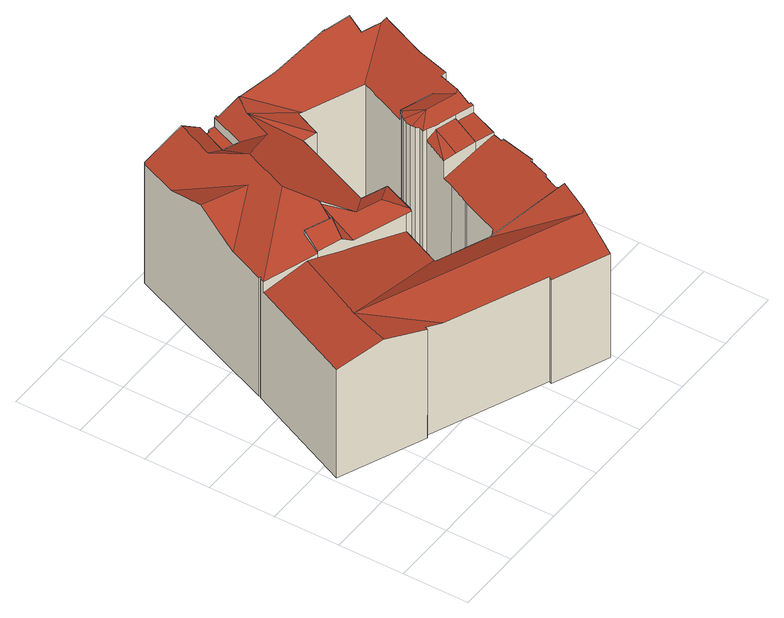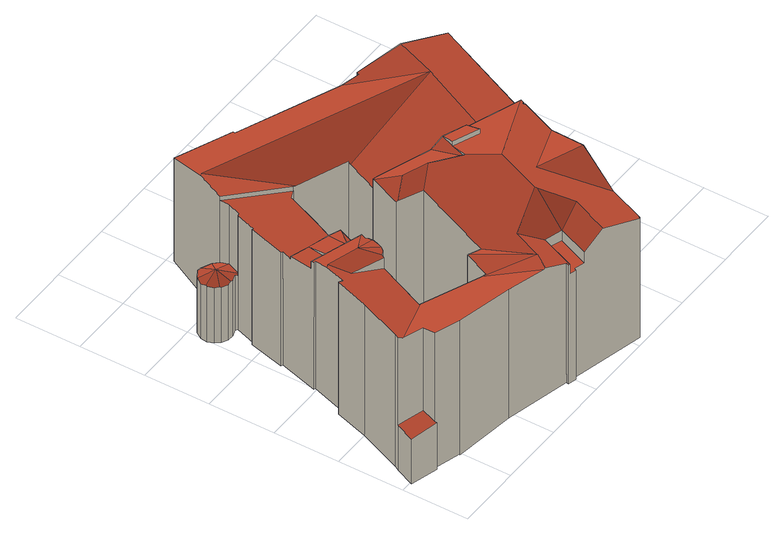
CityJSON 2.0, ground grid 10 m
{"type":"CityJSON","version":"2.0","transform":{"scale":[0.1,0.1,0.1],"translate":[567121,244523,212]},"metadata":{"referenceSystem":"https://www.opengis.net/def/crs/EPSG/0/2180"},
"CityObjects":{
"building1":{"type":"Building","attributes":{"przestNazw":"PL.PZGiK.283.BDOT10k","zrodloDach":"ALS_II","aktZrodla":"2017","roofType":"1130"},"geometry":[{"type":"Solid","lod":"2","boundaries":[[[[0,1,2,3,4,5,6,7,8,9,10,11,12,13,14,15,16,17,18,19,20,21,22,23,24,25,26,27,28,29,30,31,32,33,34,35,36,37,38,39,40,41,42,43,44,45],[46,47,48,49,50,51,52,53,54,55,56,57,58,59,60,61,62,63,64,65,66,67,68,69]],[[45,70,71,72,73,74,0]],[[0,74,75,1]],[[1,75,76,77,78,2]],[[2,78,79,3]],[[3,79,80,81,82,4]],[[4,82,83,5]],[[5,83,84,6]],[[6,84,85,86,7]],[[7,86,87,8]],[[8,87,88,9]],[[9,88,89,10]],[[10,89,90,91,92,11]],[[11,92,93,12]],[[12,93,94,13]],[[13,94,95,14]],[[14,95,96,15]],[[15,96,97,98,16]],[[16,98,99,17]],[[17,99,100,101,102,103,104,18]],[[18,104,105,19]],[[19,105,106,20]],[[20,106,107,21]],[[21,107,108,109,22]],[[22,109,110,23]],[[23,110,111,24]],[[24,111,112,113,25]],[[25,113,114,26]],[[26,114,115,116,27]],[[27,116,117,28]],[[28,117,118,119,29]],[[29,119,120,121,30]],[[30,121,122,31]],[[31,122,123,124,125,32]],[[32,125,126,127,128,129,33]],[[33,129,130,34]],[[34,130,131,35]],[[35,131,132,133,36]],[[36,133,134,37]],[[37,134,135,136,38]],[[38,136,137,138,139,39]],[[39,139,140,40]],[[40,140,141,41]],[[41,141,142,42]],[[42,142,143,144,145,146,43]],[[43,146,147,44]],[[44,147,70,45]],[[148,149,46,69]],[[149,150,47,46]],[[150,151,48,47]],[[151,152,49,48]],[[152,153,154,155,50,49]],[[155,156,157,51,50]],[[157,158,52,51]],[[158,159,53,52]],[[159,160,161,54,53]],[[161,162,55,54]],[[162,163,56,55]],[[163,164,57,56]],[[164,165,58,57]],[[165,166,167,168,59,58]],[[168,169,170,171,60,59]],[[171,172,61,60]],[[172,173,174,62,61]],[[174,175,63,62]],[[175,176,177,64,63]],[[177,178,179,65,64]],[[179,180,181,66,65]],[[181,182,67,66]],[[182,183,184,68,67]],[[184,185,186,148,69,68]],[[187,188,126,125]],[[189,190,188,187]],[[191,192,193,194,154,153]],[[195,196,197]],[[197,198,199]],[[200,201,181,180,202,199,203,204,205]],[[206,207,198,197]],[[204,203,207,206]],[[101,100,208,209,210]],[[210,209,193]],[[103,102,193,192]],[[211,209,208,212,156,155]],[[73,72,213,214]],[[214,213,215,216]],[[216,215,77,76]],[[167,166,217]],[[218,196,195]],[[148,186,127,126]],[[219,205,204,220,138,137]],[[221,222,223,224,91,90]],[[86,85,223,222]],[[109,108,190,189]],[[117,116,115,225,118]],[[124,225,187,125]],[[189,187,225]],[[122,121,120,225,123]],[[119,118,225,120]],[[123,225,124]],[[114,113,112,225,115]],[[154,194,211]],[[197,199,202,195]],[[226,227,213]],[[173,228,174]],[[176,229,178,177]],[[207,203,199,198]],[[101,210,193,102]],[[80,228,170,81]],[[211,194,193,209]],[[218,229,176,175]],[[75,74,73,214,216,76]],[[230,217,166,165,231]],[[79,78,77,215,232,228,80]],[[157,156,212,208,100,99,98,97,230,231]],[[144,233,145]],[[143,233,144]],[[179,178,229,218,195,202,180]],[[132,234,135,134,133]],[[127,186,185,235,128]],[[220,204,206,197,196,236,138]],[[224,169,168,167,217,230,97,96,95,94,93,92,91]],[[136,135,234,219,137]],[[234,235,185,184,183]],[[182,181,201,200,205,219,234,183]],[[140,139,138,236,237,227,226,71,70,147,146,145,233,143,142,141]],[[131,130,129,128,235,234,132]],[[163,162,161,160,231]],[[163,231,165,164]],[[160,159,158,157,231]],[[89,88,87,86,222,221,90]],[[111,110,109,189,225,112]],[[174,228,232,237,236,196,218,175]],[[71,226,213,72]],[[227,237,232,215,213]],[[228,173,172,171,170]],[[84,83,82,81,170,169,224,223,85]],[[211,155,154]],[[107,106,105,104,103,192,191,153,152,151,150,149,148,126,188,190,108]]]],"semantics":{"surfaces":[{"type":"GroundSurface"},{"type":"WallSurface"},{"type":"RoofSurface"}],"values":[[0,1,1,1,1,1,1,1,1,1,1,1,1,1,1,1,1,1,1,1,1,1,1,1,1,1,1,1,1,1,1,1,1,1,1,1,1,1,1,1,1,1,1,1,1,1,1,1,1,1,1,1,1,1,1,1,1,1,1,1,1,1,1,1,1,1,1,1,1,1,1,1,1,1,1,1,1,1,1,1,1,1,1,1,1,1,1,1,1,1,1,1,1,2,2,2,2,2,2,2,2,2,2,2,2,2,2,2,2,2,2,2,2,2,2,2,2,2,2,2,2,2,2,2,2,2,2,2,2,2,2,2,2,2,2,2,2,2]]}}]}
},
"vertices":[
[297,564,9],[299,567,9],[312,564,9],[311,560,9],[409,536,9],[503,523,9],[502,522,9],[542,510,9],[543,514,9],[584,502,9],[572,474,9],[568,466,9],[540,400,9],[524,349,9],[517,351,9],[516,348,9],[499,297,9],[502,296,9],[485,237,9],[488,236,9],[474,182,9],[471,182,9],[460,151,9],[464,149,9],[474,152,9],[484,152,9],[493,147,9],[499,140,9],[502,131,9],[501,121,9],[494,110,9],[482,103,9],[451,117,9],[396,9,9],[312,45,9],[314,49,9],[138,124,9],[136,120,9],[7,175,9],[82,342,9],[84,342,9],[84,344,9],[83,345,9],[183,589,9],[184,588,9],[186,591,9],[364,170,9],[387,225,9],[389,229,9],[403,260,9],[428,315,9],[422,317,9],[425,324,9],[423,329,9],[423,337,9],[425,344,9],[428,351,9],[433,357,9],[440,361,9],[475,441,9],[379,481,9],[362,441,9],[341,448,9],[289,324,9],[327,308,9],[305,257,9],[297,259,9],[295,255,9],[269,195,9],[348,162,9],[186,591,215],[250,576,238],[281,568,216],[281,568,198],[297,564,198],[299,567,198],[309,564,198],[309,564,214],[312,564,215],[311,560,215],[346,551,229],[348,551,228],[409,536,232],[503,523,242],[502,522,241],[542,510,243],[542,510,90],[543,514,90],[584,502,86],[572,474,86],[571,472,86],[571,472,237],[568,466,237],[540,400,236],[524,349,238],[517,351,236],[516,348,236],[507,320,236],[499,297,229],[502,296,229],[501,291,227],[501,291,215],[490,252,208],[490,252,204],[485,237,205],[488,236,206],[474,182,208],[471,182,207],[460,151,207],[460,151,103],[464,149,105],[474,152,105],[478,152,106],[484,152,105],[493,147,105],[495,145,106],[499,140,105],[502,131,105],[502,129,106],[501,121,104],[495,111,105],[494,110,105],[482,103,104],[478,105,106],[462,112,106],[451,117,102],[451,117,209],[451,117,216],[428,72,212],[396,9,188],[312,45,188],[314,49,190],[163,113,191],[138,124,197],[136,120,197],[74,146,213],[7,175,196],[79,336,196],[79,336,214],[82,342,214],[84,342,215],[84,344,215],[83,345,214],[106,401,214],[133,468,242],[160,533,214],[183,589,214],[184,588,215],[348,162,171],[364,170,175],[387,225,175],[389,229,175],[403,260,176],[410,276,176],[410,276,206],[428,315,209],[428,315,228],[422,317,228],[425,324,228],[423,329,228],[423,334,228],[423,337,228],[425,344,227],[428,351,228],[433,357,228],[440,361,228],[442,365,226],[442,365,208],[475,441,208],[473,442,208],[385,479,208],[379,481,209],[362,441,209],[361,441,209],[341,448,207],[289,324,208],[325,309,209],[327,308,208],[307,260,209],[305,257,207],[297,259,207],[297,259,177],[295,255,177],[270,199,177],[269,195,179],[345,164,178],[348,162,179],[448,129,103],[448,129,206],[457,150,103],[457,150,207],[429,270,183],[461,261,194],[461,261,208],[429,270,208],[228,348,233],[228,348,237],[213,319,226],[213,319,234],[199,294,220],[199,294,199],[217,288,196],[217,288,207],[163,307,219],[163,307,215],[163,307,208],[174,335,226],[174,335,234],[473,300,227],[473,300,221],[473,300,215],[442,310,220],[442,310,227],[261,520,215],[261,520,198],[287,511,214],[287,511,198],[491,347,227],[253,307,220],[146,313,212],[146,313,215],[563,475,87],[533,486,90],[533,486,233],[563,475,233],[478,129,116],[225,519,238],[241,469,249],[327,526,226],[291,293,220],[501,317,235],[453,332,235],[308,482,226],[200,440,240],[96,207,212],[422,69,210],[213,395,250],[242,466,250]
]}
